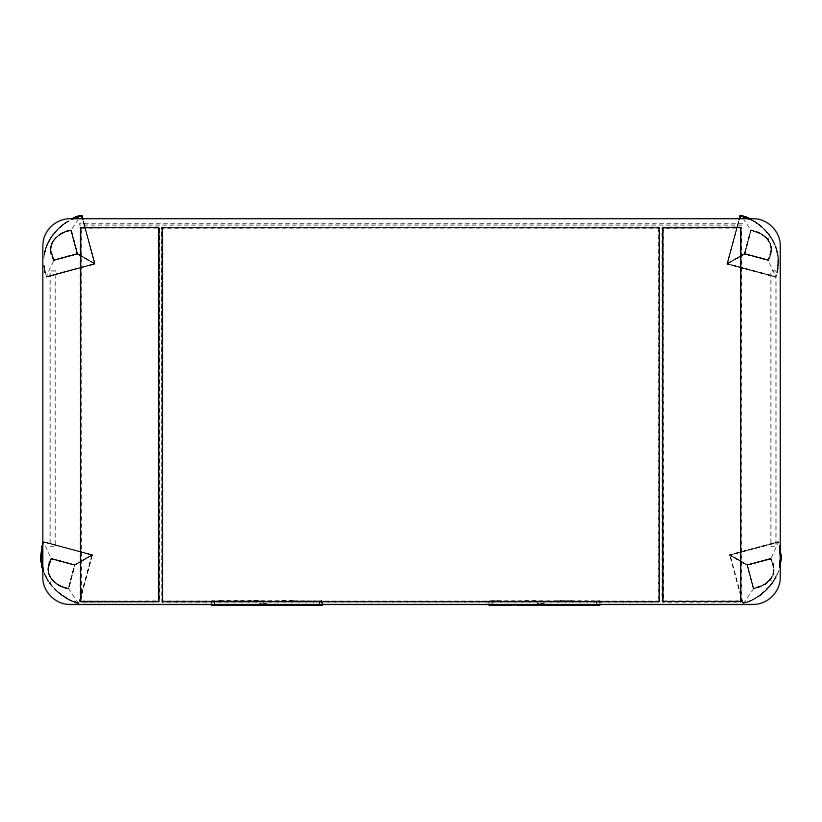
<?xml version="1.0" encoding="UTF-8"?>
<svg xmlns="http://www.w3.org/2000/svg" width="822" height="822" viewBox="0 0 822 822"><rect width="100%" height="100%" fill="white"/><g stroke="black" fill="none" stroke-linecap="round" stroke-linejoin="round"><path stroke-width="0.62" stroke-dasharray="4.11 3.08" d="M80.207 227.756L159.036 227.54L80.988 227.242L80.988 602.023L80.207 601.139L80.505 228.023L158.256 227.242L159.139 228.023L159.036 601.632L80.988 602.023L80.114 601.139L159.139 601.139L159.036 228.023L158.256 227.149L80.207 227.54L159.139 228.023M80.207 601.139L80.988 601.92L158.256 602.023L159.139 601.139L158.256 601.92L80.505 601.92L80.988 228.023L80.207 228.023M159.036 601.406L80.988 601.139L80.988 228.023L158.697 227.756L158.749 601.92L159.139 601.139M158.749 228.023L158.749 601.92L158.533 227.242M159.036 228.023L159.036 601.139L158.256 601.92L159.036 228.023L158.256 227.242L158.256 602.023M161.965 228.023L162.253 601.92L658.823 602.023L659.706 601.139L659.316 227.242L161.862 228.023L161.862 601.139L659.706 601.139L658.823 601.92L659.604 601.406L658.823 601.139L659.09 227.242L658.823 602.023L162.253 601.92L161.965 227.54L659.316 227.242L659.604 601.632L658.823 601.139M162.746 228.023L162.746 602.023L162.746 227.149L162.253 227.324L161.862 228.023L659.706 228.023M214.593 604.9L214.593 601.088L220.193 600.964M319.337 602.947L319.337 601.54M321.916 604.745L321.916 601.149L319.008 601.036M596.813 602.752L596.813 601.54M663.056 602.023L662.368 601.632L662.573 227.242L740.817 227.242L740.324 601.92L741.105 601.139L740.324 602.023L663.056 601.92L662.275 601.139L662.275 227.54L740.324 227.149L741.208 228.023L741.105 601.632L663.056 602.023L662.183 601.139L662.183 228.023L663.056 227.242L740.324 227.242L741.208 228.023L662.183 228.023L663.056 602.023L663.056 227.149L662.183 228.023L741.023 227.54L741.105 601.632L740.324 601.92L662.368 601.632L662.573 228.023L741.105 227.54L662.573 227.324L662.183 228.023M662.573 601.139L663.056 228.023L663.056 601.139L741.208 601.139L662.183 601.139M43.165 570.776C48.827 586.25 62.359 599.176 78.501 602.999L69.038 599.7L73.281 601.735L79.179 602.937L92.187 554.932L74.802 564.991L68.545 588.531C54.17 587.822 42.199 571.156 51.396 558.621L74.781 565.002L82.128 560.625M728.611 262.886L744.681 253.895L767.974 260.153L768.858 258.057L768.262 260.009L744.681 253.875L750.897 230.283C764.645 230.992 777.643 247.196 767.974 260.163L744.588 253.793L727.141 263.8L775.619 276.891C778.783 270.757 778.3 261.756 777.859 254.697C776.379 245.254 771.365 236.623 764.748 229.831C762.539 227.232 747.948 215.919 762.22 227.365L753.897 221.077L759.662 225.146M762.21 227.375C775.095 238.288 781.116 256.248 777.078 272.709C782.03 253.823 772.803 233.767 756.877 223.183M77.412 253.793L53.954 260.142L53.019 258.108L54.026 260.153L77.319 253.875L94.787 263.872L83.197 220.892L94.787 263.739L46.227 276.911L94.807 263.862L83.238 221.005L94.849 263.8L77.319 253.895L54.026 260.163C44.193 247.196 57.324 231.085 71.185 230.252L77.391 253.854L71.175 230.263C57.252 231.054 44.265 247.237 54.026 260.163L77.412 253.793L94.849 263.8L46.248 276.901L43.936 265.434L44.922 272.709L44.111 266.647M50.656 247.33L50.841 250.782L53.954 260.163L46.094 276.88M51.488 244.093L50.923 250.772L53.913 260.101L77.412 253.721L94.849 263.8M51.046 558.95L74.689 564.909L68.452 588.675L74.689 564.909L92.187 554.932L79.179 602.937M737.252 258.159L744.701 253.834L750.928 230.057L761.018 233.859L766.659 238.205L761.018 233.859L750.938 230.078L743.859 219.772M751.226 230.263L754.473 231.29M77.319 253.875L53.882 260.153L77.381 253.844L71.175 230.263C60.14 231.455 46.731 242.562 51.704 254.46L51.169 252.611M79.097 603.029L78.09 602.773L68.545 588.531L64.856 587.627L68.493 588.665L74.751 564.95L51.324 558.683L74.781 565.074L92.228 554.994L43.751 541.904M727.141 263.8L744.609 253.854L750.897 230.098L759.24 233.027L763.874 235.822L759.24 233.027M770.954 558.95L747.311 564.909L729.772 554.994L747.198 565.084L770.604 558.662C780.417 571.454 767.368 587.812 753.445 588.531L747.219 565.002L729.813 554.932L778.845 542.232M778.126 261.797L777.067 272.76L778.146 258.211L776.081 248.059M82.231 560.727L74.689 564.899L51.396 558.631C41.634 571.557 54.653 587.751 68.514 588.521M90.769 555.908L92.187 554.932L82.2 560.666M64.897 587.504L68.545 588.531M765.303 236.931C772.865 242.367 772.361 253.217 768.046 260.163L775.906 276.88L727.193 263.862L738.752 221.015L727.182 263.862L775.67 276.891L727.203 263.821L738.773 220.964L727.193 263.862L744.681 253.895M768.981 258.108L768.169 260.122L771.211 250.792L771.324 247.33L767.871 239.582L769.515 235.39L764.737 229.841M47.953 569.769L51.262 558.641L44.111 543.311M43.854 258.211C44.881 242.85 55.259 228.732 68.175 221.19M777.057 272.832L777.663 269.082M48.344 573.088L48.21 568.012L51.262 558.662L74.751 564.95L51.262 558.641M771.211 250.792L768.108 260.132L744.619 253.844L767.984 260.132C772.999 252.375 772.331 240.969 763.874 235.822M62.503 595.611C45.107 582.233 74.925 606.307 78.429 602.968C66.685 600.502 57.17 592.58 49.854 583.404L51.488 579.222L48.416 573.078L48.293 568.023M744.588 253.721L750.928 230.057L744.568 253.793L768.118 260.153M768.19 260.05L744.722 253.751M44.285 254.728L45.775 248.008L50.44 238.411L57.263 229.841L65.051 223.07L59.78 227.365M51.036 245.716L50.81 247.35M45.919 248.059L44.203 254.707C46.258 241.843 54.632 230.602 65.123 223.173M44.152 254.707L47.07 244.74L45.775 248.008M80.114 228.023L80.505 227.324L159.036 227.54M741.208 601.139L740.324 601.139L740.601 227.242M48.159 568.002L49.207 564.375M92.115 554.891L43.7 541.893L92.167 554.973L79.272 602.711M742.821 602.937L743.91 602.773L753.558 588.737L765.148 584.01L753.507 588.716L747.229 564.93L770.913 558.868L778.537 541.914M92.074 555.035L43.617 541.883M742.708 602.67L729.885 554.912M62.76 233.027L58.177 235.893L62.739 232.986L71.062 230.078L78.141 219.772M765.077 583.908L761.891 585.829L753.507 588.716L747.229 564.93L770.604 558.621L747.352 565.043L729.813 554.932L742.728 602.711M763.648 584.935C773.42 580.291 776.872 568.279 770.872 558.981C773.307 563.45 776.317 574.023 770.491 579.212L772.146 583.404C764.861 592.724 754.791 600.995 742.903 603.029M773.122 574.691L771.539 577.763L773.584 573.078L773.841 568.002L770.676 558.652L747.332 564.961L770.738 558.662L772.238 562.505M73.333 601.612L78.82 603.081M161.862 228.023L162.253 227.324L658.823 228.023L659.604 227.54L659.09 227.242M51.087 558.96L50.512 560.738L51.211 558.765M51.611 579.13L56.852 584.01L64.856 587.627L58.352 584.935L52.752 580.548L48.919 574.67L48.025 569.78M769.752 586.168L776.009 577.26L778.835 570.776L772.135 583.394L759.579 595.724L769.854 586.261L776.019 577.27M49.125 564.344L50.44 560.707M53.882 260.153L77.278 253.751L71.072 230.057L77.412 253.721M51.55 244.124L52.207 242.541L51.632 244.144M659.604 601.406L162.304 601.92L162.253 227.242M47.059 244.73L52.536 235.431L54.231 239.664L56.79 237.034L54.17 239.613M774.077 580.311L772.135 583.394L777.571 574.054M47.07 244.74L48.745 241.596M53.122 241.052L52.32 242.603L54.129 239.582M93.4 262.968L94.705 263.759M731.231 555.908L729.772 554.994L778.3 541.893L729.833 554.973L739.8 560.666M747.27 565.012L739.769 560.809M48.611 241.524L50.553 238.483M65.503 597.666L69.069 599.649L57.17 591.419M158.256 228.023L158.749 227.242L80.505 227.242L80.505 601.139M658.823 228.023L658.823 227.149L659.254 227.54M770.461 579.181L766.505 582.962L771.498 577.743M741.105 601.406L740.817 601.838L740.324 227.242L740.324 602.023M740.324 601.92L741.105 228.023L740.324 227.242M54.879 232.616L52.495 235.4L62.338 225.146L71.73 219.217M769.813 586.23L772.135 583.394M52.464 256.259L53.851 260.101L53.019 258.108M765.21 237.034L763.905 235.791M77.299 253.834L70.774 230.263M757.093 587.504L753.486 588.665L747.311 564.909M80.988 601.632L80.299 601.632L80.207 227.54M769.865 586.271L762.292 593.648L764.83 591.419M71.103 230.201L67.527 231.29M80.207 601.632L158.749 601.139M662.573 227.591L662.275 601.632L740.817 601.139L740.324 228.023M764.799 591.378L767.327 588.922M747.332 564.961L770.738 558.641M56.739 236.972L58.126 235.822M57.201 591.378L52.146 586.261L45.981 577.27M767.121 232.616L764.707 229.872M767.84 581.76L765.128 583.969L766.453 582.901M767.871 239.582L769.752 242.562M240.096 601.478L260.286 601.457M773.389 241.524L769.505 235.4M759.497 595.611L762.261 593.607L752.952 599.69L743.571 602.968L748.719 601.735L752.962 599.7L748.719 601.735L743.571 602.968M564.426 600.872C586.528 601.499 549.723 601.272 571.321 601.478M728.641 263.03L727.182 263.862L775.752 276.901M50.563 577.691L49.69 576.191M756.497 597.666L759.549 595.683L752.89 599.577M68.103 221.077L65.041 223.06L68.134 221.118M44.429 574.054C52.382 587.966 43.155 574.249 52.187 586.23M211.418 604.797L211.418 601.19L214.676 601.242M763.576 584.812L761.84 585.685M492.08 604.9L492.162 601.046M44.563 574.003L47.923 580.311M770.913 558.96L771.611 560.686M62.791 233.109L64.887 232.153M211.542 601.139L212.446 601.17M489.018 601.139L488.905 604.797M743.18 603.081L748.719 601.745M772.875 564.344L773.41 566.194L772.916 564.334M729.792 555.066L778.393 541.883M46.381 276.891L94.797 263.821L46.248 276.901M770.882 245.737L771.159 250.782M777.139 251.327L777.715 254.728M44.337 269.082L44.059 265.424M491.422 601.129L492.409 601.036L489.501 601.149M322.029 601.129L319.008 601.211M321.916 601.231L319.255 601.242L322.512 601.19L322.512 604.797M599.505 601.129L596.495 601.211M599.279 601.19L599.988 601.19L599.988 604.797M489.922 601.088L488.905 601.19L489.604 601.19M212.025 601.149L214.932 601.036M591.224 601.272L599.392 601.231M493.693 601.036L497.67 600.964L492.08 601.088M313.737 601.272L319.337 601.283M219.998 600.974L226.862 600.903M219.936 601.016L260.266 601.129L240.127 601.427M313.994 601.344L300.369 601.375M497.413 601.016L504.338 600.903M584.545 601.324L591.48 601.344M300.513 601.396L307.274 601.396M577.856 601.375L584.699 601.344M584.761 601.396L571.156 601.406M226.708 600.913L240.23 600.851M293.68 601.406L300.564 601.437M504.133 600.964L511.027 600.872M240.096 600.903L260.286 600.79M253.525 600.872L293.844 600.903M293.844 601.478L253.546 601.457M510.852 600.923L517.716 600.851M280.384 601.457L293.875 601.129L280.333 600.81M517.572 600.903L537.742 601.129L524.292 601.488M524.292 600.892L571.321 600.903M557.861 601.457L564.57 601.447L531.002 601.509M162.746 227.54L659.604 227.54M492.409 601.221L503.814 601.231L496.601 601.129M517.572 601.478L524.395 601.416M260.255 601.478L266.965 601.488M557.881 600.872L564.601 600.882M510.852 601.457L517.716 601.406M240.23 601.406L219.936 601.365M571.167 600.851L578.041 600.933M504.133 601.416L511.027 601.385M293.69 600.851L300.564 600.933M226.708 601.375L233.54 601.385M577.856 600.882L584.761 600.974M300.379 600.882L307.274 600.974M584.545 600.923L591.48 601.026M497.413 601.365L504.338 601.344M307.068 600.923L313.994 601.026M219.998 601.314L226.862 601.344M591.213 600.974L596.813 601.098L596.813 604.694M313.737 600.974L321.916 601.149M497.67 601.293L489.501 601.231M214.593 601.293L220.193 601.293M596.484 601.036L599.392 601.149L599.392 604.745M212.127 601.19L214.932 601.221M599.279 601.098L599.865 601.139M321.484 601.088L322.388 601.139M658.823 227.54L659.316 601.92M78.357 602.947L73.281 601.745L78.378 602.958M773.512 573.057L773.708 568.023M162.047 601.632L162.746 602.023M757.113 232.153L759.209 233.109M62.256 586.641L58.424 584.812M751.164 219.69L752.973 220.645L750.301 219.145L753.014 220.573M750.27 219.217L756.949 223.07L753.897 221.077M158.256 601.139L159.036 601.632M56.872 583.969L58.352 584.935M753.866 221.128L756.918 223.111M162.746 601.92L161.965 601.139M54.16 581.76L55.495 582.962M54.077 581.863L51.539 579.181M769.402 235.482L771.519 238.431M162.468 601.92L162.746 601.139L659.521 601.57M46.114 577.198L44.491 574.033L46.042 577.239M48.416 573.078L48.919 574.67M44.933 272.75L44.172 266.647M662.573 228.023L663.056 601.139M80.505 228.023L80.988 601.139M319.337 604.694L319.337 601.098L319.337 601.735M214.593 601.54L214.593 602.947M767.83 239.613L766.618 238.246L767.769 239.664M773.327 241.555L774.93 244.74L773.379 241.534M742.728 223.327L79.744 223.327L79.744 225.084L742.728 225.084L742.728 223.327M55.238 270.89L50.152 270.89L50.152 546.414L55.238 546.414L55.238 270.89M775.978 270.89L770.882 270.89L770.882 546.414L775.978 546.414L775.978 270.89M220.173 601.262L214.439 601.18L220.173 601.262"/><path stroke-width="1.23" d="M311.692 604.776L322.512 604.797L260.245 605.136L260.245 603.184M319.337 604.16L319.244 605.054L307.223 605.177L211.552 604.951L220.008 604.787M596.813 604.16L596.721 605.054L584.699 605.177L488.905 604.797L499.653 604.602M779.698 546.034L780.9 556.987L779.77 567.468L780.9 556.987L779.708 546.106L780.756 556.987L779.811 567.478L780.838 556.987L779.698 546.034L780.818 560.583L779.831 567.478M43.155 570.787L41.182 560.583L42.292 546.106L41.162 560.583L43.165 570.776C40.257 561.549 40.864 551.531 43.155 542.232M41.244 556.987L42.302 546.034L41.357 553.36M41.285 553.35L41.573 564.077L43.289 570.735M42.323 545.952L41.758 549.723M739.132 219.669L740.396 215.713L750.332 219.084L740.869 215.796L750.332 219.084L740.951 215.816L746.099 217.049L750.332 219.104M740.129 215.981L739.42 218.58L740.19 215.857M739.42 218.58L740.077 216.145M746.047 217.183L740.992 215.837M313.922 604.797L319.337 604.694M591.408 604.797L599.988 604.797L596.721 605.054M71.668 219.084L75.912 217.059L81.008 215.837L75.912 217.059L71.668 219.104L75.901 217.049L81.131 215.796L71.699 219.145C74.442 218.477 82.755 211.87 82.58 218.58L81.81 215.857M741.167 216.063L740.283 215.765M81.717 215.765L80.72 216.022M42.189 567.478L41.316 560.573M75.953 217.183L81.008 215.837M75.932 217.1L80.988 215.847M213.782 604.602L320.148 604.602M491.268 604.602L597.635 604.602M219.936 604.622L211.418 604.797L260.245 605.136M499.725 604.766L489.039 604.951L510.894 605.218M599.392 604.838L517.572 605.084M319.244 605.054L322.378 604.951L319.244 604.858M260.43 604.324L266.975 604.304L266.965 605.146M537.907 604.324L544.452 604.304L544.441 605.146M589.24 604.612L596.813 604.694M596.721 604.858L599.855 604.951M541.082 603.8L544.441 604.417M263.605 603.8L266.975 604.468M741.012 215.847L746.099 217.049M492.162 605.054L492.08 604.16M214.686 605.054L214.593 604.16M81.912 216.124L82.58 218.58M81.881 216.001L82.868 219.669M537.722 603.184L537.722 605.136M43.474 239.747L42.754 246.014L42.754 577.126C42.58 591.768 55.516 604.653 70.147 604.478L752.931 604.478C767.573 604.653 780.499 591.768 780.325 577.126L780.325 246.014C780.499 231.362 767.573 218.477 752.931 218.662L70.147 218.662C57.766 218.631 46.309 227.684 43.474 239.747"/></g></svg>
